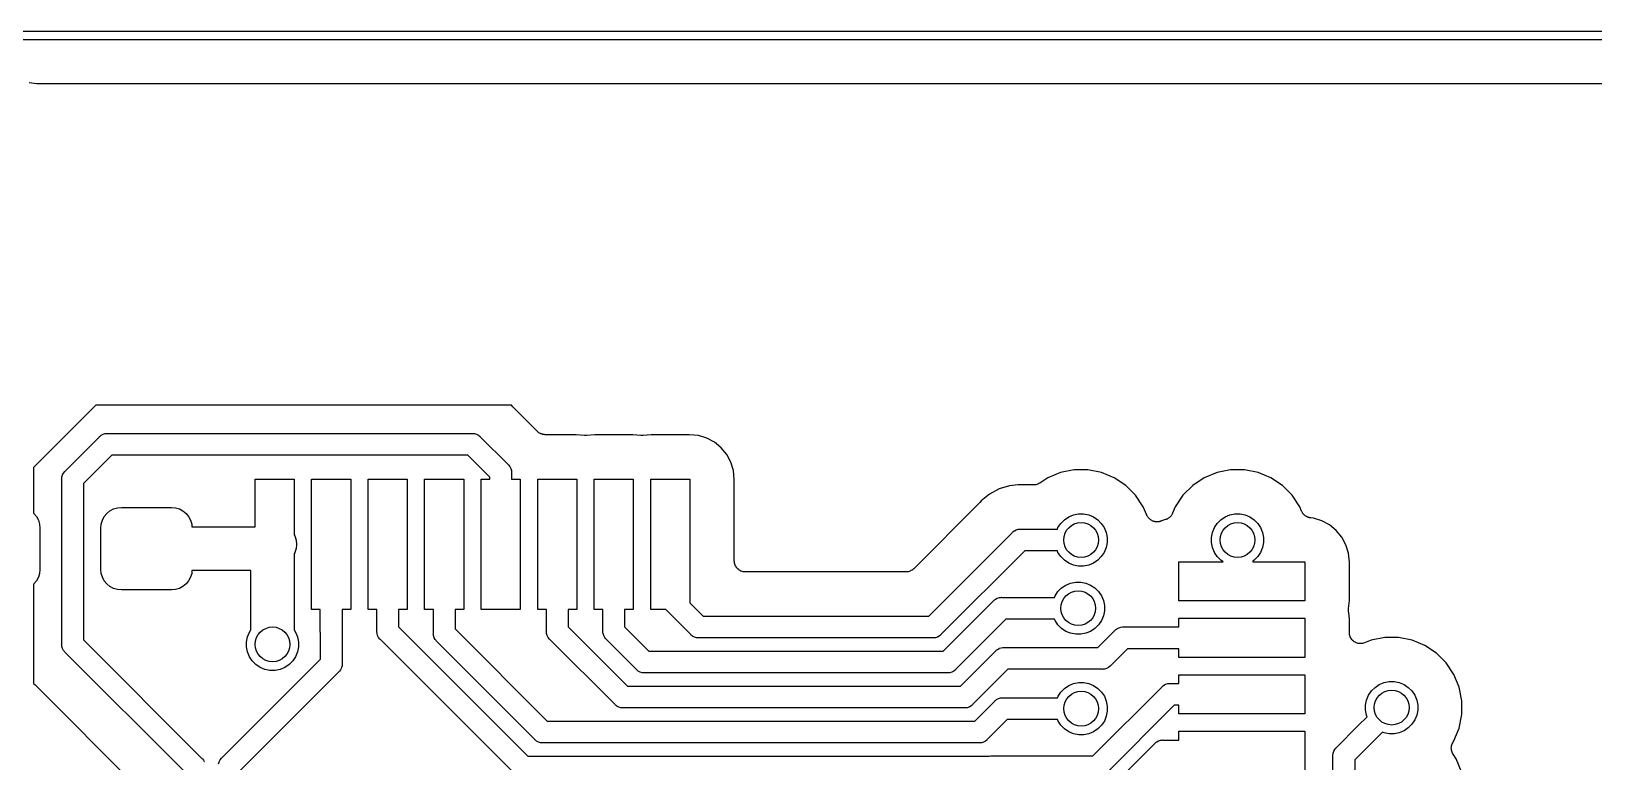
# Model space of a CAD drawing. Extents: x 3.61 to 7.55, y -5.8 to -3.38.
# Drawn here: x 4.312 to 5.02, y -3.711 to -3.38 of the extents above; entities that cross this region are included whole.
import ezdxf

# ---------------------------------------------------------------- set-up
doc = ezdxf.new("R2010")
doc.units = 0
doc.header["$MEASUREMENT"] = 0
doc.layers.add('BLACK', color=7, linetype='CONTINUOUS')

msp = doc.modelspace()

# ---------------------------------------------------------------- linework, layer by layer
at = {"layer": 'BLACK', "linetype": 'CONTINUOUS'}
for p, q in [((3.60836, -3.37992), (7.54518, -3.37992)), ((7.54331, -3.38386), (3.61024, -3.38386)), ((4.31102, -3.40319), (4.3146, -3.40354)), ((4.3146, -3.40354), (5.96421, -3.40354)), ((4.34119, -3.54921), (4.31299, -3.57741)), ((4.52951, -3.54921), (4.34119, -3.54921)), ((4.52952, -3.54922), (4.52951, -3.54921)), ((4.53014, -3.54998), (4.52952, -3.54922)), ((4.53029, -3.55013), (4.53014, -3.54998)), ((4.53042, -3.5503), (4.53029, -3.55013)), ((4.53047, -3.55035), (4.53042, -3.5503)), ((4.54119, -3.56106), (4.53047, -3.55035)), ((4.3274, -3.57903), (4.34281, -3.56362)), ((4.34281, -3.56362), (4.34296, -3.56343)), ((4.34296, -3.56343), (4.34315, -3.56328)), ((4.34315, -3.56328), (4.34371, -3.56282)), ((4.34315, -3.56328), (4.34315, -3.56328)), ((4.34371, -3.56282), (4.34456, -3.56236)), ((4.34371, -3.56282), (4.34371, -3.56282)), ((4.34371, -3.56282), (4.34371, -3.56282)), ((4.34456, -3.56236), (4.34549, -3.56208)), ((4.34549, -3.56208), (4.34622, -3.56201)), ((4.34622, -3.56201), (4.34646, -3.56198)), ((4.34622, -3.56201), (4.34622, -3.56201)), ((4.34646, -3.56198), (4.3467, -3.56201)), ((4.3467, -3.56201), (4.51157, -3.56201)), ((4.51157, -3.56201), (4.51181, -3.56198)), ((4.51181, -3.56198), (4.51205, -3.56201)), ((4.51205, -3.56201), (4.51205, -3.56201)), ((4.51205, -3.56201), (4.51278, -3.56208)), ((4.51278, -3.56208), (4.5137, -3.56236)), ((4.5137, -3.56236), (4.51456, -3.56282)), ((4.51456, -3.56282), (4.51531, -3.56343)), ((4.51531, -3.56343), (4.51546, -3.56362)), ((4.51546, -3.56362), (4.52792, -3.57607)), ((4.54135, -3.5612), (4.54119, -3.56106)), ((4.5415, -3.56135), (4.54135, -3.5612)), ((4.54155, -3.56139), (4.5415, -3.56135)), ((4.54159, -3.56142), (4.54155, -3.56139)), ((4.54177, -3.56154), (4.54159, -3.56142)), ((4.54193, -3.56168), (4.54177, -3.56154)), ((4.54217, -3.56181), (4.54193, -3.56168)), ((4.5424, -3.56196), (4.54217, -3.56181)), ((4.5426, -3.56205), (4.5424, -3.56196)), ((4.54279, -3.56215), (4.5426, -3.56205)), ((4.54305, -3.56223), (4.54279, -3.56215)), ((4.5433, -3.56234), (4.54305, -3.56223)), ((4.54351, -3.56238), (4.5433, -3.56234)), ((4.54372, -3.56245), (4.54351, -3.56238)), ((4.54399, -3.56248), (4.54372, -3.56245)), ((4.54426, -3.56253), (4.54399, -3.56248)), ((4.54447, -3.56253), (4.54426, -3.56253)), ((4.54469, -3.56256), (4.54447, -3.56253)), ((4.54476, -3.56256), (4.54469, -3.56256)), ((4.55881, -3.56256), (4.54476, -3.56256)), ((4.5625, -3.56292), (4.55881, -3.56256)), ((4.56296, -3.56292), (4.5625, -3.56292)), ((4.56341, -3.56293), (4.56296, -3.56292)), ((4.56348, -3.56292), (4.56341, -3.56293)), ((4.56717, -3.56256), (4.56348, -3.56292)), ((4.56348, -3.56292), (4.56348, -3.56292)), ((4.56348, -3.56292), (4.56348, -3.56292)), ((4.56348, -3.56292), (4.56348, -3.56292)), ((4.5844, -3.56256), (4.56717, -3.56256)), ((4.58809, -3.56292), (4.5844, -3.56256)), ((4.58855, -3.56292), (4.58809, -3.56292)), ((4.589, -3.56293), (4.58855, -3.56292)), ((4.58907, -3.56292), (4.589, -3.56293)), ((4.59277, -3.56256), (4.58907, -3.56292)), ((4.58907, -3.56292), (4.58907, -3.56292)), ((4.58907, -3.56292), (4.58907, -3.56292)), ((4.58907, -3.56292), (4.58907, -3.56292)), ((4.60999, -3.56256), (4.59277, -3.56256)), ((4.61416, -3.56297), (4.60999, -3.56256)), ((4.61793, -3.56411), (4.61416, -3.56297)), ((4.6214, -3.56597), (4.61793, -3.56411)), ((4.62445, -3.56847), (4.6214, -3.56597)), ((4.3485, -3.57185), (4.33563, -3.58472)), ((4.50977, -3.57185), (4.3485, -3.57185)), ((4.51969, -3.58176), (4.50977, -3.57185)), ((4.62695, -3.57151), (4.62445, -3.56847)), ((4.6288, -3.57499), (4.62695, -3.57151)), ((4.31299, -3.57741), (4.31299, -3.59804)), ((4.32614, -3.58078), (4.3266, -3.57993)), ((4.3266, -3.57993), (4.32721, -3.57918)), ((4.32721, -3.57918), (4.3274, -3.57903)), ((4.52792, -3.57607), (4.5281, -3.57623)), ((4.5281, -3.57623), (4.52826, -3.57642)), ((4.52826, -3.57642), (4.52826, -3.57642)), ((4.52826, -3.57642), (4.52863, -3.57687)), ((4.52863, -3.57687), (4.52872, -3.57698)), ((4.52872, -3.57698), (4.52917, -3.57783)), ((4.52917, -3.57783), (4.52946, -3.57876)), ((4.52946, -3.57876), (4.52953, -3.57948)), ((4.52953, -3.57948), (4.52953, -3.57948)), ((4.52953, -3.57948), (4.52955, -3.57972)), ((4.52955, -3.57972), (4.52953, -3.57997)), ((4.52953, -3.57997), (4.52953, -3.58268)), ((4.62995, -3.57876), (4.6288, -3.57499)), ((4.63036, -3.58292), (4.62995, -3.57876)), ((4.77812, -3.57965), (4.77233, -3.58205)), ((4.78427, -3.57843), (4.77812, -3.57965)), ((4.79053, -3.57843), (4.78427, -3.57843)), ((4.79668, -3.57965), (4.79053, -3.57843)), ((4.80247, -3.58205), (4.79668, -3.57965)), ((4.84899, -3.57965), (4.8432, -3.58205)), ((4.85513, -3.57843), (4.84899, -3.57965)), ((4.8614, -3.57843), (4.85513, -3.57843)), ((4.86755, -3.57965), (4.8614, -3.57843)), ((4.87334, -3.58205), (4.86755, -3.57965)), ((4.32576, -3.58268), (4.32579, -3.58244)), ((4.32579, -3.58292), (4.32576, -3.58268)), ((4.32579, -3.58244), (4.32586, -3.58171)), ((4.32579, -3.58244), (4.32579, -3.58244)), ((4.32579, -3.65724), (4.32579, -3.58292)), ((4.32586, -3.58171), (4.32614, -3.58078)), ((4.33563, -3.58472), (4.33563, -3.65544)), ((4.41339, -3.60433), (4.41339, -3.58268)), ((4.41339, -3.58268), (4.4311, -3.58268)), ((4.4311, -3.58268), (4.4311, -3.6079)), ((4.43898, -3.64173), (4.43898, -3.58268)), ((4.43898, -3.58268), (4.45669, -3.58268)), ((4.45669, -3.58268), (4.45669, -3.64173)), ((4.46457, -3.64173), (4.46457, -3.58268)), ((4.46457, -3.58268), (4.48228, -3.58268)), ((4.48228, -3.58268), (4.48228, -3.64173)), ((4.49016, -3.64173), (4.49016, -3.58268)), ((4.49016, -3.58268), (4.50787, -3.58268)), ((4.50787, -3.58268), (4.50787, -3.64173)), ((4.51575, -3.64173), (4.51575, -3.58268)), ((4.51575, -3.58268), (4.51969, -3.58268)), ((4.51969, -3.58268), (4.51969, -3.58176)), ((4.52953, -3.58268), (4.53346, -3.58268)), ((4.53346, -3.58268), (4.53346, -3.64173)), ((4.54134, -3.64173), (4.54134, -3.58268)), ((4.54134, -3.58268), (4.55906, -3.58268)), ((4.55906, -3.58268), (4.55906, -3.64173)), ((4.56693, -3.64173), (4.56693, -3.58268)), ((4.56693, -3.58268), (4.58465, -3.58268)), ((4.58465, -3.58268), (4.58465, -3.64173)), ((4.59252, -3.64173), (4.59252, -3.58268)), ((4.59252, -3.58268), (4.61024, -3.58268)), ((4.61024, -3.58268), (4.61024, -3.63871)), ((4.63036, -3.61969), (4.63036, -3.58292)), ((4.75026, -3.5871), (4.74593, -3.58941)), ((4.75496, -3.58568), (4.75026, -3.5871)), ((4.75886, -3.58529), (4.75496, -3.58568)), ((4.75984, -3.58519), (4.75886, -3.58529)), ((4.76082, -3.58529), (4.75984, -3.58519)), ((4.76103, -3.58529), (4.76082, -3.58529)), ((4.76124, -3.58531), (4.76103, -3.58529)), ((4.76131, -3.58531), (4.76124, -3.58531)), ((4.76592, -3.58531), (4.76131, -3.58531)), ((4.76638, -3.58527), (4.76592, -3.58531)), ((4.76684, -3.58523), (4.76638, -3.58527)), ((4.76687, -3.58522), (4.76684, -3.58523)), ((4.76689, -3.58522), (4.76687, -3.58522)), ((4.76733, -3.58509), (4.76689, -3.58522)), ((4.76778, -3.58496), (4.76733, -3.58509)), ((4.7678, -3.58495), (4.76778, -3.58496)), ((4.76783, -3.58494), (4.7678, -3.58495)), ((4.76823, -3.58472), (4.76783, -3.58494)), ((4.76864, -3.58451), (4.76823, -3.58472)), ((4.76869, -3.58448), (4.76864, -3.58451)), ((4.7687, -3.58447), (4.76869, -3.58448)), ((4.76869, -3.58448), (4.76869, -3.58448)), ((4.76869, -3.58448), (4.76869, -3.58448)), ((4.77233, -3.58205), (4.7687, -3.58447)), ((4.80768, -3.58553), (4.80247, -3.58205)), ((4.81211, -3.58996), (4.80768, -3.58553)), ((4.83799, -3.58553), (4.83356, -3.58996)), ((4.8432, -3.58205), (4.83799, -3.58553)), ((4.87855, -3.58553), (4.87334, -3.58205)), ((4.88298, -3.58996), (4.87855, -3.58553)), ((4.74118, -3.59365), (4.71161, -3.62322)), ((4.74131, -3.59349), (4.74118, -3.59365)), ((4.74147, -3.59334), (4.74131, -3.59349)), ((4.74151, -3.59329), (4.74147, -3.59334)), ((4.74214, -3.59253), (4.74151, -3.59329)), ((4.74593, -3.58941), (4.74214, -3.59253)), ((4.81559, -3.59517), (4.81211, -3.58996)), ((4.83356, -3.58996), (4.83008, -3.59517)), ((4.88646, -3.59517), (4.88298, -3.58996)), ((4.31299, -3.59804), (4.31321, -3.59821)), ((4.31321, -3.59821), (4.31437, -3.59963)), ((4.31437, -3.59963), (4.31523, -3.60124)), ((4.31523, -3.60124), (4.31577, -3.603)), ((4.34368, -3.603), (4.34422, -3.60124)), ((4.34422, -3.60124), (4.34508, -3.59963)), ((4.34508, -3.59963), (4.34624, -3.59821)), ((4.34624, -3.59821), (4.34766, -3.59705)), ((4.34766, -3.59705), (4.34928, -3.59618)), ((4.34928, -3.59618), (4.35103, -3.59565)), ((4.35103, -3.59565), (4.35285, -3.59547)), ((4.35285, -3.59547), (4.37549, -3.59547)), ((4.37549, -3.59547), (4.37732, -3.59565)), ((4.37732, -3.59565), (4.37907, -3.59618)), ((4.37907, -3.59618), (4.38069, -3.59705)), ((4.38069, -3.59705), (4.3821, -3.59821)), ((4.3821, -3.59821), (4.38327, -3.59963)), ((4.38327, -3.59963), (4.38413, -3.60124)), ((4.38413, -3.60124), (4.38466, -3.603)), ((4.77823, -3.60271), (4.77987, -3.60106)), ((4.77987, -3.60106), (4.78181, -3.59977)), ((4.78181, -3.59977), (4.78396, -3.59888)), ((4.78396, -3.59888), (4.78624, -3.59843)), ((4.78624, -3.59843), (4.78856, -3.59843)), ((4.78856, -3.59843), (4.79085, -3.59888)), ((4.79085, -3.59888), (4.793, -3.59977)), ((4.793, -3.59977), (4.79493, -3.60106)), ((4.79493, -3.60106), (4.79658, -3.60271)), ((4.81716, -3.59895), (4.81559, -3.59517)), ((4.81726, -3.59915), (4.81716, -3.59895)), ((4.81735, -3.59936), (4.81726, -3.59915)), ((4.81749, -3.59958), (4.81735, -3.59936)), ((4.81762, -3.59981), (4.81749, -3.59958)), ((4.81776, -3.59998), (4.81762, -3.59981)), ((4.81789, -3.60017), (4.81776, -3.59998)), ((4.81807, -3.60036), (4.81789, -3.60017)), ((4.81823, -3.60056), (4.81807, -3.60036)), ((4.81841, -3.60071), (4.81823, -3.60056)), ((4.81857, -3.60087), (4.81841, -3.60071)), ((4.81879, -3.60102), (4.81857, -3.60087)), ((4.81899, -3.60118), (4.81879, -3.60102)), ((4.81919, -3.60129), (4.81899, -3.60118)), ((4.81938, -3.60142), (4.81919, -3.60129)), ((4.81962, -3.60152), (4.81938, -3.60142)), ((4.82568, -3.601), (4.8239, -3.60154)), ((4.82588, -3.60092), (4.82568, -3.601)), ((4.8261, -3.60086), (4.82588, -3.60092)), ((4.82633, -3.60073), (4.8261, -3.60086)), ((4.82658, -3.60063), (4.82633, -3.60073)), ((4.82677, -3.60051), (4.82658, -3.60063)), ((4.82696, -3.60041), (4.82677, -3.60051)), ((4.82717, -3.60024), (4.82696, -3.60041)), ((4.8274, -3.60009), (4.82717, -3.60024)), ((4.82755, -3.59993), (4.8274, -3.60009)), ((4.82772, -3.5998), (4.82755, -3.59993)), ((4.8279, -3.59959), (4.82772, -3.5998)), ((4.82809, -3.5994), (4.8279, -3.59959)), ((4.82821, -3.59922), (4.82809, -3.5994)), ((4.82835, -3.59905), (4.82821, -3.59922)), ((4.82848, -3.59881), (4.82835, -3.59905)), ((4.82863, -3.59859), (4.82848, -3.59881)), ((4.82872, -3.59839), (4.82863, -3.59859)), ((4.82882, -3.5982), (4.82872, -3.59839)), ((4.82885, -3.59813), (4.82882, -3.5982)), ((4.83008, -3.59517), (4.82885, -3.59813)), ((4.84909, -3.60271), (4.85074, -3.60106)), ((4.85074, -3.60106), (4.85267, -3.59977)), ((4.85267, -3.59977), (4.85482, -3.59888)), ((4.85482, -3.59888), (4.8571, -3.59843)), ((4.8571, -3.59843), (4.85943, -3.59843)), ((4.85943, -3.59843), (4.86171, -3.59888)), ((4.86171, -3.59888), (4.86386, -3.59977)), ((4.86386, -3.59977), (4.8658, -3.60106)), ((4.8658, -3.60106), (4.86744, -3.60271)), ((4.88729, -3.59718), (4.88646, -3.59517)), ((4.8874, -3.59738), (4.88729, -3.59718)), ((4.88748, -3.59758), (4.8874, -3.59738)), ((4.88763, -3.5978), (4.88748, -3.59758)), ((4.88775, -3.59804), (4.88763, -3.5978)), ((4.88789, -3.59821), (4.88775, -3.59804)), ((4.88801, -3.5984), (4.88789, -3.59821)), ((4.8882, -3.59859), (4.88801, -3.5984)), ((4.88837, -3.5988), (4.8882, -3.59859)), ((4.88854, -3.59894), (4.88837, -3.5988)), ((4.8887, -3.59909), (4.88854, -3.59894)), ((4.88892, -3.59925), (4.8887, -3.59909)), ((4.88912, -3.59942), (4.88892, -3.59925)), ((4.88932, -3.59952), (4.88912, -3.59942)), ((4.8895, -3.59965), (4.88932, -3.59952)), ((4.88975, -3.59975), (4.8895, -3.59965)), ((4.88998, -3.59988), (4.88975, -3.59975)), ((4.89019, -3.59994), (4.88998, -3.59988)), ((4.8904, -3.60003), (4.89019, -3.59994)), ((4.89066, -3.60009), (4.8904, -3.60003)), ((4.89091, -3.60017), (4.89066, -3.60009)), ((4.89113, -3.60019), (4.89091, -3.60017)), ((4.89135, -3.60023), (4.89113, -3.60019)), ((4.89142, -3.60024), (4.89135, -3.60023)), ((4.8927, -3.60037), (4.89142, -3.60024)), ((4.89647, -3.60151), (4.8927, -3.60037)), ((4.31577, -3.603), (4.31594, -3.60482)), ((4.31594, -3.60482), (4.31594, -3.62352)), ((4.3435, -3.60482), (4.34368, -3.603)), ((4.3435, -3.62352), (4.3435, -3.60482)), ((4.38466, -3.603), (4.38479, -3.60433)), ((4.38479, -3.60433), (4.41339, -3.60433)), ((4.4311, -3.6079), (4.43138, -3.60842)), ((4.43138, -3.60842), (4.43194, -3.61028)), ((4.71843, -3.64469), (4.75619, -3.60693)), ((4.75619, -3.60693), (4.75635, -3.60674)), ((4.75635, -3.60674), (4.75653, -3.60659)), ((4.75653, -3.60659), (4.7571, -3.60612)), ((4.75653, -3.60659), (4.75653, -3.60659)), ((4.7571, -3.60612), (4.75729, -3.60602)), ((4.75729, -3.60602), (4.75795, -3.60567)), ((4.75795, -3.60567), (4.75888, -3.60539)), ((4.75888, -3.60539), (4.7596, -3.60531)), ((4.7596, -3.60531), (4.75984, -3.60529)), ((4.7596, -3.60531), (4.7596, -3.60531)), ((4.75984, -3.60529), (4.76008, -3.60531)), ((4.76008, -3.60531), (4.77666, -3.60531)), ((4.77666, -3.60531), (4.77693, -3.60464)), ((4.77693, -3.60464), (4.77823, -3.60271)), ((4.79658, -3.60271), (4.79787, -3.60464)), ((4.79787, -3.60464), (4.79876, -3.60679)), ((4.79876, -3.60679), (4.79921, -3.60907)), ((4.81985, -3.60164), (4.81962, -3.60152)), ((4.82007, -3.60171), (4.81985, -3.60164)), ((4.82027, -3.6018), (4.82007, -3.60171)), ((4.82053, -3.60186), (4.82027, -3.6018)), ((4.82078, -3.60193), (4.82053, -3.60186)), ((4.82101, -3.60196), (4.82078, -3.60193)), ((4.82123, -3.602), (4.82101, -3.60196)), ((4.82149, -3.60201), (4.82123, -3.602)), ((4.82175, -3.60203), (4.82149, -3.60201)), ((4.82198, -3.60201), (4.82175, -3.60203)), ((4.82221, -3.60201), (4.82198, -3.60201)), ((4.82246, -3.60197), (4.82221, -3.60201)), ((4.82272, -3.60194), (4.82246, -3.60197)), ((4.82294, -3.60188), (4.82272, -3.60194)), ((4.82316, -3.60184), (4.82294, -3.60188)), ((4.82341, -3.60174), (4.82316, -3.60184)), ((4.82366, -3.60166), (4.82341, -3.60174)), ((4.82386, -3.60156), (4.82366, -3.60166)), ((4.8239, -3.60154), (4.82386, -3.60156)), ((4.84646, -3.60907), (4.84691, -3.60679)), ((4.84691, -3.60679), (4.8478, -3.60464)), ((4.8478, -3.60464), (4.84909, -3.60271)), ((4.86744, -3.60271), (4.86873, -3.60464)), ((4.86873, -3.60464), (4.86962, -3.60679)), ((4.86962, -3.60679), (4.87008, -3.60907)), ((4.89994, -3.60337), (4.89647, -3.60151)), ((4.90299, -3.60587), (4.89994, -3.60337)), ((4.90549, -3.60891), (4.90299, -3.60587)), ((4.43194, -3.61413), (4.43142, -3.61586)), ((4.43194, -3.61028), (4.43213, -3.6122)), ((4.43213, -3.6122), (4.43194, -3.61413)), ((4.76188, -3.61516), (4.72412, -3.65292)), ((4.77666, -3.61516), (4.76188, -3.61516)), ((4.77693, -3.61583), (4.77666, -3.61516)), ((4.79876, -3.61368), (4.79787, -3.61583)), ((4.79921, -3.6114), (4.79876, -3.61368)), ((4.79921, -3.60907), (4.79921, -3.6114)), ((4.84646, -3.6114), (4.84646, -3.60907)), ((4.84691, -3.61368), (4.84646, -3.6114)), ((4.8478, -3.61583), (4.84691, -3.61368)), ((4.86962, -3.61368), (4.86873, -3.61583)), ((4.87008, -3.6114), (4.86962, -3.61368)), ((4.87008, -3.60907), (4.87008, -3.6114)), ((4.90735, -3.61239), (4.90549, -3.60891)), ((4.90849, -3.61616), (4.90735, -3.61239)), ((4.43138, -3.61599), (4.4311, -3.61651)), ((4.4311, -3.61651), (4.4311, -3.65095)), ((4.43142, -3.61586), (4.43138, -3.61599)), ((4.6304, -3.62015), (4.63036, -3.61969)), ((4.63045, -3.62062), (4.6304, -3.62015)), ((4.63045, -3.62064), (4.63045, -3.62062)), ((4.63045, -3.62066), (4.63045, -3.62064)), ((4.63059, -3.6211), (4.63045, -3.62066)), ((4.63072, -3.62156), (4.63059, -3.6211)), ((4.63073, -3.62157), (4.63072, -3.62156)), ((4.63073, -3.62159), (4.63073, -3.62157)), ((4.63096, -3.62201), (4.63073, -3.62159)), ((4.63117, -3.62242), (4.63096, -3.62201)), ((4.63118, -3.62244), (4.63117, -3.62242)), ((4.63119, -3.62245), (4.63118, -3.62244)), ((4.63149, -3.62282), (4.63119, -3.62245)), ((4.77823, -3.61777), (4.77693, -3.61583)), ((4.77987, -3.61941), (4.77823, -3.61777)), ((4.78181, -3.6207), (4.77987, -3.61941)), ((4.78396, -3.62159), (4.78181, -3.6207)), ((4.78624, -3.62205), (4.78396, -3.62159)), ((4.78856, -3.62205), (4.78624, -3.62205)), ((4.79085, -3.62159), (4.78856, -3.62205)), ((4.793, -3.6207), (4.79085, -3.62159)), ((4.79493, -3.61941), (4.793, -3.6207)), ((4.79658, -3.61777), (4.79493, -3.61941)), ((4.79787, -3.61583), (4.79658, -3.61777)), ((4.83169, -3.6378), (4.83169, -3.62008)), ((4.83169, -3.62008), (4.85174, -3.62008)), ((4.84909, -3.61777), (4.8478, -3.61583)), ((4.85074, -3.61941), (4.84909, -3.61777)), ((4.85174, -3.62008), (4.85074, -3.61941)), ((4.8658, -3.61941), (4.86516, -3.61984)), ((4.86516, -3.61984), (4.86516, -3.62008)), ((4.86516, -3.62008), (4.88878, -3.62008)), ((4.86744, -3.61777), (4.8658, -3.61941)), ((4.86873, -3.61583), (4.86744, -3.61777)), ((4.88878, -3.62008), (4.88878, -3.6378)), ((4.9089, -3.62032), (4.90849, -3.61616)), ((4.9089, -3.63755), (4.9089, -3.62032)), ((4.31437, -3.62872), (4.31321, -3.63014)), ((4.31523, -3.6271), (4.31437, -3.62872)), ((4.31577, -3.62535), (4.31523, -3.6271)), ((4.31594, -3.62352), (4.31577, -3.62535)), ((4.34368, -3.62535), (4.3435, -3.62352)), ((4.34422, -3.6271), (4.34368, -3.62535)), ((4.34508, -3.62872), (4.34422, -3.6271)), ((4.34624, -3.63014), (4.34508, -3.62872)), ((4.38327, -3.62872), (4.3821, -3.63014)), ((4.38413, -3.6271), (4.38327, -3.62872)), ((4.38466, -3.62535), (4.38413, -3.6271)), ((4.38479, -3.62402), (4.38466, -3.62535)), ((4.41142, -3.62402), (4.38479, -3.62402)), ((4.41142, -3.64029), (4.41142, -3.62402)), ((4.63178, -3.62318), (4.63149, -3.62282)), ((4.6318, -3.62319), (4.63178, -3.62318)), ((4.63181, -3.62321), (4.6318, -3.62319)), ((4.63217, -3.62351), (4.63181, -3.62321)), ((4.63253, -3.62381), (4.63217, -3.62351)), ((4.63255, -3.62382), (4.63253, -3.62381)), ((4.63256, -3.62383), (4.63255, -3.62382)), ((4.63298, -3.62405), (4.63256, -3.62383)), ((4.63339, -3.62428), (4.63298, -3.62405)), ((4.6334, -3.62429), (4.63339, -3.62428)), ((4.63342, -3.62429), (4.6334, -3.62429)), ((4.63387, -3.62443), (4.63342, -3.62429)), ((4.63432, -3.62458), (4.63387, -3.62443)), ((4.63434, -3.62458), (4.63432, -3.62458)), ((4.63435, -3.62458), (4.63434, -3.62458)), ((4.63482, -3.62463), (4.63435, -3.62458)), ((4.63529, -3.62468), (4.63482, -3.62463)), ((4.63532, -3.62468), (4.63529, -3.62468)), ((4.63536, -3.62469), (4.63532, -3.62468)), ((4.63532, -3.62468), (4.63532, -3.62468)), ((4.63532, -3.62468), (4.63532, -3.62468)), ((4.70808, -3.62469), (4.63536, -3.62469)), ((4.70854, -3.62464), (4.70808, -3.62469)), ((4.709, -3.6246), (4.70854, -3.62464)), ((4.70902, -3.62459), (4.709, -3.6246)), ((4.70905, -3.62459), (4.70902, -3.62459)), ((4.70949, -3.62446), (4.70905, -3.62459)), ((4.70994, -3.62433), (4.70949, -3.62446)), ((4.70996, -3.62432), (4.70994, -3.62433)), ((4.70998, -3.62431), (4.70996, -3.62432)), ((4.71039, -3.62409), (4.70998, -3.62431)), ((4.7108, -3.62388), (4.71039, -3.62409)), ((4.71082, -3.62386), (4.7108, -3.62388)), ((4.71085, -3.62385), (4.71082, -3.62386)), ((4.7112, -3.62356), (4.71085, -3.62385)), ((4.71156, -3.62327), (4.7112, -3.62356)), ((4.7116, -3.62323), (4.71156, -3.62327)), ((4.71161, -3.62322), (4.7116, -3.62323)), ((4.7116, -3.62323), (4.7116, -3.62323)), ((4.7116, -3.62323), (4.7116, -3.62323)), ((4.78054, -3.63066), (4.78269, -3.62976)), ((4.78269, -3.62976), (4.78498, -3.62931)), ((4.78498, -3.62931), (4.7873, -3.62931)), ((4.7873, -3.62931), (4.78958, -3.62976)), ((4.78958, -3.62976), (4.79173, -3.63066)), ((4.31321, -3.63014), (4.31299, -3.63031)), ((4.31299, -3.63031), (4.31299, -3.67518)), ((4.34766, -3.6313), (4.34624, -3.63014)), ((4.34928, -3.63216), (4.34766, -3.6313)), ((4.35103, -3.63269), (4.34928, -3.63216)), ((4.35285, -3.63287), (4.35103, -3.63269)), ((4.37549, -3.63287), (4.35285, -3.63287)), ((4.37732, -3.63269), (4.37549, -3.63287)), ((4.37907, -3.63216), (4.37732, -3.63269)), ((4.38069, -3.6313), (4.37907, -3.63216)), ((4.3821, -3.63014), (4.38069, -3.6313)), ((4.74861, -3.63701), (4.74947, -3.63655)), ((4.74947, -3.63655), (4.7504, -3.63627)), ((4.7504, -3.63627), (4.75112, -3.6362)), ((4.75112, -3.6362), (4.75136, -3.63618)), ((4.75112, -3.6362), (4.75112, -3.6362)), ((4.75136, -3.63618), (4.7516, -3.6362)), ((4.7516, -3.6362), (4.77539, -3.6362)), ((4.77539, -3.6362), (4.77567, -3.63553)), ((4.77567, -3.63553), (4.77696, -3.63359)), ((4.77696, -3.63359), (4.77861, -3.63195)), ((4.77861, -3.63195), (4.78054, -3.63066)), ((4.79173, -3.63066), (4.79367, -3.63195)), ((4.79367, -3.63195), (4.79531, -3.63359)), ((4.79531, -3.63359), (4.79661, -3.63553)), ((4.79661, -3.63553), (4.7975, -3.63768)), ((4.41142, -3.65095), (4.41142, -3.64029)), ((4.41142, -3.64029), (4.41142, -3.64029)), ((4.44291, -3.64173), (4.43898, -3.64173)), ((4.44291, -3.65133), (4.44291, -3.64173)), ((4.45669, -3.64173), (4.45276, -3.64173)), ((4.45276, -3.64173), (4.45276, -3.65063)), ((4.4685, -3.64173), (4.46457, -3.64173)), ((4.4685, -3.65133), (4.4685, -3.64173)), ((4.48228, -3.64173), (4.47835, -3.64173)), ((4.47835, -3.64173), (4.47835, -3.64954)), ((4.49409, -3.64173), (4.49016, -3.64173)), ((4.49409, -3.65232), (4.49409, -3.64173)), ((4.50787, -3.64173), (4.50394, -3.64173)), ((4.50394, -3.64173), (4.50394, -3.65052)), ((4.53346, -3.64173), (4.51575, -3.64173)), ((4.54528, -3.64173), (4.54134, -3.64173)), ((4.54528, -3.65133), (4.54528, -3.64173)), ((4.55906, -3.64173), (4.55512, -3.64173)), ((4.55512, -3.64173), (4.55512, -3.64954)), ((4.57087, -3.64173), (4.56693, -3.64173)), ((4.57087, -3.65133), (4.57087, -3.64173)), ((4.58465, -3.64173), (4.58071, -3.64173)), ((4.58071, -3.64173), (4.58071, -3.64954)), ((4.59934, -3.64173), (4.59252, -3.64173)), ((4.61052, -3.65292), (4.59934, -3.64173)), ((4.61024, -3.63871), (4.61621, -3.64469)), ((4.725, -3.66053), (4.74771, -3.63781)), ((4.74771, -3.63781), (4.74787, -3.63763)), ((4.74787, -3.63763), (4.74822, -3.63734)), ((4.74822, -3.63734), (4.74861, -3.63701)), ((4.7975, -3.63768), (4.79795, -3.63996)), ((4.79795, -3.64229), (4.7975, -3.64457)), ((4.79795, -3.63996), (4.79795, -3.64229)), ((4.88878, -3.6378), (4.83169, -3.6378)), ((4.90853, -3.64215), (4.90854, -3.6417)), ((4.90854, -3.64222), (4.90853, -3.64215)), ((4.90854, -3.64124), (4.9089, -3.63755)), ((4.90854, -3.6417), (4.90854, -3.64124)), ((4.9089, -3.64591), (4.90854, -3.64222)), ((4.90854, -3.64222), (4.90854, -3.64222)), ((4.90854, -3.64222), (4.90854, -3.64222)), ((4.90854, -3.64222), (4.90854, -3.64222)), ((4.41079, -3.65189), (4.41142, -3.65095)), ((4.4311, -3.65095), (4.43173, -3.65189)), ((4.45276, -3.65063), (4.45278, -3.6507)), ((4.45278, -3.6507), (4.45285, -3.65143)), ((4.47835, -3.64954), (4.53687, -3.70806)), ((4.50394, -3.65052), (4.54563, -3.69221)), ((4.55512, -3.64954), (4.58195, -3.67637)), ((4.58071, -3.64954), (4.5917, -3.66053)), ((4.61621, -3.64469), (4.71843, -3.64469)), ((4.7534, -3.64604), (4.73069, -3.66876)), ((4.77539, -3.64604), (4.7534, -3.64604)), ((4.77567, -3.64672), (4.77539, -3.64604)), ((4.77696, -3.64865), (4.77567, -3.64672)), ((4.77861, -3.6503), (4.77696, -3.64865)), ((4.78054, -3.65159), (4.77861, -3.6503)), ((4.79367, -3.6503), (4.79173, -3.65159)), ((4.79531, -3.64865), (4.79367, -3.6503)), ((4.79661, -3.64672), (4.79531, -3.64865)), ((4.7975, -3.64457), (4.79661, -3.64672)), ((4.80273, -3.65122), (4.80288, -3.65103)), ((4.80288, -3.65103), (4.80313, -3.65082)), ((4.80313, -3.65082), (4.80363, -3.65042)), ((4.80363, -3.65042), (4.80448, -3.64996)), ((4.80448, -3.64996), (4.80457, -3.64993)), ((4.80457, -3.64993), (4.80541, -3.64968)), ((4.80541, -3.64968), (4.80614, -3.64961)), ((4.80614, -3.64961), (4.80638, -3.64958)), ((4.80614, -3.64961), (4.80614, -3.64961)), ((4.80638, -3.64958), (4.80662, -3.64961)), ((4.80662, -3.64961), (4.83169, -3.64961)), ((4.83169, -3.64961), (4.83169, -3.64567)), ((4.83169, -3.64567), (4.88878, -3.64567)), ((4.88878, -3.64567), (4.88878, -3.66339)), ((4.9089, -3.65214), (4.9089, -3.64591)), ((4.32576, -3.65748), (4.32579, -3.65724)), ((4.32579, -3.65772), (4.32576, -3.65748)), ((4.32582, -3.6581), (4.32579, -3.65772)), ((4.32586, -3.65845), (4.32582, -3.6581)), ((4.33563, -3.65544), (4.38914, -3.70895)), ((4.40945, -3.65632), (4.4099, -3.65404)), ((4.40945, -3.65864), (4.40945, -3.65632)), ((4.4099, -3.65404), (4.41079, -3.65189)), ((4.43173, -3.65189), (4.43262, -3.65404)), ((4.43262, -3.65404), (4.43307, -3.65632)), ((4.43307, -3.65632), (4.43307, -3.65864)), ((4.44289, -3.65157), (4.44291, -3.65133)), ((4.44291, -3.65182), (4.44289, -3.65157)), ((4.44295, -3.65221), (4.44291, -3.65182)), ((4.44291, -3.65182), (4.44291, -3.65182)), ((4.44298, -3.65254), (4.44295, -3.65221)), ((4.44301, -3.65262), (4.44298, -3.65254)), ((4.44301, -3.66421), (4.44301, -3.65262)), ((4.45285, -3.65143), (4.45285, -3.65143)), ((4.45285, -3.65143), (4.45287, -3.65167)), ((4.45287, -3.65167), (4.45285, -3.65191)), ((4.45285, -3.65191), (4.45285, -3.666)), ((4.46848, -3.65157), (4.4685, -3.65133)), ((4.4685, -3.65182), (4.46848, -3.65157)), ((4.46858, -3.65254), (4.4685, -3.65182)), ((4.4685, -3.65182), (4.4685, -3.65182)), ((4.46886, -3.65347), (4.46858, -3.65254)), ((4.46931, -3.65432), (4.46886, -3.65347)), ((4.46993, -3.65507), (4.46931, -3.65432)), ((4.47012, -3.65523), (4.46993, -3.65507)), ((4.53118, -3.71629), (4.47012, -3.65523)), ((4.49407, -3.65256), (4.49409, -3.65232)), ((4.49409, -3.6528), (4.49407, -3.65256)), ((4.4941, -3.65283), (4.49409, -3.6528)), ((4.49417, -3.65352), (4.4941, -3.65283)), ((4.49445, -3.65445), (4.49417, -3.65352)), ((4.4949, -3.65531), (4.49445, -3.65445)), ((4.4953, -3.65579), (4.4949, -3.65531)), ((4.49552, -3.65606), (4.4953, -3.65579)), ((4.49571, -3.65621), (4.49552, -3.65606)), ((4.53994, -3.70044), (4.49571, -3.65621)), ((4.54525, -3.65157), (4.54528, -3.65133)), ((4.54528, -3.65182), (4.54525, -3.65157)), ((4.54535, -3.65254), (4.54528, -3.65182)), ((4.54528, -3.65182), (4.54528, -3.65182)), ((4.54563, -3.65347), (4.54535, -3.65254)), ((4.54609, -3.65432), (4.54563, -3.65347)), ((4.5467, -3.65507), (4.54609, -3.65432)), ((4.54689, -3.65523), (4.5467, -3.65507)), ((4.57626, -3.6846), (4.54689, -3.65523)), ((4.57084, -3.65157), (4.57087, -3.65133)), ((4.57087, -3.65182), (4.57084, -3.65157)), ((4.57091, -3.65221), (4.57087, -3.65182)), ((4.57087, -3.65182), (4.57087, -3.65182)), ((4.57094, -3.65254), (4.57091, -3.65221)), ((4.57122, -3.65347), (4.57094, -3.65254)), ((4.57168, -3.65432), (4.57122, -3.65347)), ((4.57211, -3.65485), (4.57168, -3.65432)), ((4.57229, -3.65507), (4.57211, -3.65485)), ((4.57248, -3.65523), (4.57229, -3.65507)), ((4.58601, -3.66876), (4.57248, -3.65523)), ((4.61068, -3.6531), (4.61052, -3.65292)), ((4.61086, -3.65326), (4.61068, -3.6531)), ((4.61124, -3.65356), (4.61086, -3.65326)), ((4.61086, -3.65326), (4.61086, -3.65326)), ((4.61143, -3.65372), (4.61124, -3.65356)), ((4.61228, -3.65417), (4.61143, -3.65372)), ((4.61321, -3.65446), (4.61228, -3.65417)), ((4.61393, -3.65453), (4.61321, -3.65446)), ((4.61417, -3.65455), (4.61393, -3.65453)), ((4.61393, -3.65453), (4.61393, -3.65453)), ((4.61441, -3.65453), (4.61417, -3.65455)), ((4.72023, -3.65453), (4.61441, -3.65453)), ((4.72047, -3.65455), (4.72023, -3.65453)), ((4.72071, -3.65453), (4.72047, -3.65455)), ((4.72144, -3.65446), (4.72071, -3.65453)), ((4.72071, -3.65453), (4.72071, -3.65453)), ((4.72236, -3.65417), (4.72144, -3.65446)), ((4.72322, -3.65372), (4.72236, -3.65417)), ((4.72397, -3.6531), (4.72322, -3.65372)), ((4.72412, -3.65292), (4.72397, -3.6531)), ((4.78269, -3.65248), (4.78054, -3.65159)), ((4.78498, -3.65293), (4.78269, -3.65248)), ((4.7873, -3.65293), (4.78498, -3.65293)), ((4.78958, -3.65248), (4.7873, -3.65293)), ((4.79173, -3.65159), (4.78958, -3.65248)), ((4.79501, -3.65893), (4.80273, -3.65122)), ((4.90895, -3.65261), (4.9089, -3.65214)), ((4.90899, -3.65308), (4.90895, -3.65261)), ((4.90899, -3.6531), (4.90899, -3.65308)), ((4.909, -3.65311), (4.90899, -3.6531)), ((4.90913, -3.65356), (4.909, -3.65311)), ((4.90927, -3.65402), (4.90913, -3.65356)), ((4.90927, -3.65403), (4.90927, -3.65402)), ((4.90928, -3.65404), (4.90927, -3.65403)), ((4.9095, -3.65447), (4.90928, -3.65404)), ((4.90972, -3.65488), (4.9095, -3.65447)), ((4.90973, -3.65489), (4.90972, -3.65488)), ((4.90974, -3.6549), (4.90973, -3.65489)), ((4.91004, -3.65528), (4.90974, -3.6549)), ((4.91033, -3.65564), (4.91004, -3.65528)), ((4.91034, -3.65565), (4.91033, -3.65564)), ((4.91035, -3.65566), (4.91034, -3.65565)), ((4.91072, -3.65596), (4.91035, -3.65566)), ((4.91108, -3.65627), (4.91072, -3.65596)), ((4.91109, -3.65627), (4.91108, -3.65627)), ((4.9111, -3.65628), (4.91109, -3.65627)), ((4.91152, -3.65651), (4.9111, -3.65628)), ((4.91194, -3.65674), (4.91152, -3.65651)), ((4.91195, -3.65674), (4.91194, -3.65674)), ((4.91196, -3.65675), (4.91195, -3.65674)), ((4.91242, -3.65689), (4.91196, -3.65675)), ((4.91287, -3.65703), (4.91242, -3.65689)), ((4.91288, -3.65703), (4.91287, -3.65703)), ((4.9129, -3.65703), (4.91288, -3.65703)), ((4.91337, -3.65708), (4.9129, -3.65703)), ((4.91384, -3.65714), (4.91337, -3.65708)), ((4.91385, -3.65714), (4.91384, -3.65714)), ((4.91387, -3.65714), (4.91385, -3.65714)), ((4.91434, -3.65709), (4.91387, -3.65714)), ((4.91481, -3.65705), (4.91434, -3.65709)), ((4.91482, -3.65705), (4.91481, -3.65705)), ((4.91484, -3.65705), (4.91482, -3.65705)), ((4.91529, -3.65692), (4.91484, -3.65705)), ((4.91575, -3.65678), (4.91529, -3.65692)), ((4.91577, -3.65677), (4.91575, -3.65678)), ((4.91581, -3.65676), (4.91577, -3.65677)), ((4.91577, -3.65677), (4.91577, -3.65677)), ((4.91577, -3.65677), (4.91577, -3.65677)), ((4.91878, -3.65553), (4.91581, -3.65676)), ((4.92492, -3.65431), (4.91878, -3.65553)), ((4.93119, -3.65431), (4.92492, -3.65431)), ((4.93733, -3.65553), (4.93119, -3.65431)), ((4.94312, -3.65793), (4.93733, -3.65553)), ((4.94833, -3.66141), (4.94312, -3.65793)), ((4.32614, -3.65937), (4.32586, -3.65845)), ((4.3266, -3.66023), (4.32614, -3.65937)), ((4.32702, -3.66074), (4.3266, -3.66023)), ((4.32721, -3.66098), (4.32702, -3.66074)), ((4.3274, -3.66113), (4.32721, -3.66098)), ((4.38091, -3.71464), (4.3274, -3.66113)), ((4.39836, -3.70885), (4.44301, -3.66421)), ((4.4099, -3.66093), (4.40945, -3.65864)), ((4.41079, -3.66308), (4.4099, -3.66093)), ((4.41209, -3.66501), (4.41079, -3.66308)), ((4.41373, -3.66665), (4.41209, -3.66501)), ((4.43043, -3.66501), (4.42879, -3.66665)), ((4.43173, -3.66308), (4.43043, -3.66501)), ((4.43262, -3.66093), (4.43173, -3.66308)), ((4.43307, -3.65864), (4.43262, -3.66093)), ((4.5917, -3.66053), (4.725, -3.66053)), ((4.73278, -3.67637), (4.7486, -3.66055)), ((4.7486, -3.66055), (4.74876, -3.66036)), ((4.74876, -3.66036), (4.74902, -3.66014)), ((4.74902, -3.66014), (4.7495, -3.65974)), ((4.7495, -3.65974), (4.75036, -3.65929)), ((4.75036, -3.65929), (4.7505, -3.65924)), ((4.7505, -3.65924), (4.75129, -3.659)), ((4.75129, -3.659), (4.75201, -3.65893)), ((4.75201, -3.65893), (4.75225, -3.65891)), ((4.75201, -3.65893), (4.75201, -3.65893)), ((4.75225, -3.65891), (4.75249, -3.65893)), ((4.75249, -3.65893), (4.79501, -3.65893)), ((4.80842, -3.65945), (4.8007, -3.66716)), ((4.83169, -3.65945), (4.80842, -3.65945)), ((4.83169, -3.66339), (4.83169, -3.65945)), ((4.88878, -3.66339), (4.83169, -3.66339)), ((4.95276, -3.66584), (4.94833, -3.66141)), ((4.45124, -3.66989), (4.40659, -3.71454)), ((4.41567, -3.66795), (4.41373, -3.66665)), ((4.41781, -3.66884), (4.41567, -3.66795)), ((4.4201, -3.66929), (4.41781, -3.66884)), ((4.42242, -3.66929), (4.4201, -3.66929)), ((4.42471, -3.66884), (4.42242, -3.66929)), ((4.42685, -3.66795), (4.42471, -3.66884)), ((4.42879, -3.66665), (4.42685, -3.66795)), ((4.45143, -3.66974), (4.45124, -3.66989)), ((4.45158, -3.66955), (4.45143, -3.66974)), ((4.45204, -3.66899), (4.45158, -3.66955)), ((4.4525, -3.66814), (4.45204, -3.66899)), ((4.45255, -3.66796), (4.4525, -3.66814)), ((4.45278, -3.66721), (4.45255, -3.66796)), ((4.45285, -3.66649), (4.45278, -3.66721)), ((4.45285, -3.666), (4.45287, -3.66624)), ((4.45287, -3.66624), (4.45285, -3.66649)), ((4.45285, -3.66649), (4.45285, -3.66649)), ((4.58617, -3.66895), (4.58601, -3.66876)), ((4.58635, -3.6691), (4.58617, -3.66895)), ((4.58671, -3.6694), (4.58635, -3.6691)), ((4.58635, -3.6691), (4.58635, -3.6691)), ((4.58691, -3.66956), (4.58671, -3.6694)), ((4.58777, -3.67002), (4.58691, -3.66956)), ((4.5887, -3.6703), (4.58777, -3.67002)), ((4.58942, -3.67037), (4.5887, -3.6703)), ((4.58966, -3.67039), (4.58942, -3.67037)), ((4.58942, -3.67037), (4.58942, -3.67037)), ((4.5899, -3.67037), (4.58966, -3.67039)), ((4.72679, -3.67037), (4.5899, -3.67037)), ((4.72703, -3.67039), (4.72679, -3.67037)), ((4.72728, -3.67037), (4.72703, -3.67039)), ((4.728, -3.6703), (4.72728, -3.67037)), ((4.72728, -3.67037), (4.72728, -3.67037)), ((4.72893, -3.67002), (4.728, -3.6703)), ((4.72978, -3.66956), (4.72893, -3.67002)), ((4.73053, -3.66895), (4.72978, -3.66956)), ((4.73069, -3.66876), (4.73053, -3.66895)), ((4.75429, -3.66878), (4.73846, -3.6846)), ((4.79681, -3.66878), (4.75429, -3.66878)), ((4.79705, -3.6688), (4.79681, -3.66878)), ((4.79729, -3.66878), (4.79705, -3.6688)), ((4.79801, -3.6687), (4.79729, -3.66878)), ((4.79729, -3.66878), (4.79729, -3.66878)), ((4.79894, -3.66842), (4.79801, -3.6687)), ((4.7998, -3.66797), (4.79894, -3.66842)), ((4.80055, -3.66735), (4.7998, -3.66797)), ((4.8007, -3.66716), (4.80055, -3.66735)), ((4.83169, -3.6752), (4.83169, -3.67126)), ((4.83169, -3.67126), (4.88878, -3.67126)), ((4.88878, -3.67126), (4.88878, -3.68898)), ((4.95625, -3.67105), (4.95276, -3.66584)), ((4.95864, -3.67684), (4.95625, -3.67105)), ((4.31299, -3.67518), (4.313, -3.67519)), ((4.313, -3.67519), (4.31376, -3.67581)), ((4.31376, -3.67581), (4.31382, -3.67586)), ((4.31382, -3.67586), (4.31396, -3.67601)), ((4.31396, -3.67601), (4.31413, -3.67614)), ((4.31413, -3.67614), (4.35944, -3.72146)), ((4.58195, -3.67637), (4.73278, -3.67637)), ((4.77702, -3.68099), (4.77831, -3.67906)), ((4.77831, -3.67906), (4.77995, -3.67741)), ((4.77995, -3.67741), (4.78189, -3.67612)), ((4.78189, -3.67612), (4.78404, -3.67523)), ((4.78404, -3.67523), (4.78632, -3.67478)), ((4.78632, -3.67478), (4.78865, -3.67478)), ((4.78865, -3.67478), (4.79093, -3.67523)), ((4.79093, -3.67523), (4.79308, -3.67612)), ((4.79279, -3.70796), (4.82394, -3.67681)), ((4.79308, -3.67612), (4.79501, -3.67741)), ((4.79501, -3.67741), (4.79666, -3.67906)), ((4.79666, -3.67906), (4.79795, -3.68099)), ((4.82394, -3.67681), (4.8241, -3.67662)), ((4.8241, -3.67662), (4.82429, -3.67647)), ((4.82429, -3.67647), (4.82475, -3.67609)), ((4.82429, -3.67647), (4.82429, -3.67647)), ((4.82475, -3.67609), (4.82485, -3.67601)), ((4.82485, -3.67601), (4.8257, -3.67555)), ((4.8257, -3.67555), (4.82663, -3.67527)), ((4.82663, -3.67527), (4.82735, -3.6752)), ((4.82735, -3.6752), (4.8276, -3.67517)), ((4.82735, -3.6752), (4.82735, -3.6752)), ((4.8276, -3.67517), (4.82784, -3.6752)), ((4.82784, -3.6752), (4.83169, -3.6752)), ((4.91759, -3.68052), (4.91888, -3.67859)), ((4.91888, -3.67859), (4.92053, -3.67694)), ((4.92053, -3.67694), (4.92246, -3.67565)), ((4.92246, -3.67565), (4.92461, -3.67476)), ((4.92461, -3.67476), (4.92689, -3.67431)), ((4.92689, -3.67431), (4.92922, -3.67431)), ((4.92922, -3.67431), (4.9315, -3.67476)), ((4.9315, -3.67476), (4.93365, -3.67565)), ((4.93365, -3.67565), (4.93558, -3.67694)), ((4.93558, -3.67694), (4.93723, -3.67859)), ((4.93723, -3.67859), (4.93852, -3.68052)), ((4.95987, -3.68298), (4.95864, -3.67684)), ((4.57642, -3.68479), (4.57626, -3.6846)), ((4.5766, -3.68494), (4.57642, -3.68479)), ((4.57661, -3.68494), (4.5766, -3.68494)), ((4.57699, -3.68526), (4.57661, -3.68494)), ((4.57717, -3.6854), (4.57699, -3.68526)), ((4.57802, -3.68586), (4.57717, -3.6854)), ((4.57895, -3.68614), (4.57802, -3.68586)), ((4.57967, -3.68621), (4.57895, -3.68614)), ((4.57991, -3.68624), (4.57967, -3.68621)), ((4.57967, -3.68621), (4.57967, -3.68621)), ((4.58016, -3.68621), (4.57991, -3.68624)), ((4.73457, -3.68621), (4.58016, -3.68621)), ((4.73481, -3.68624), (4.73457, -3.68621)), ((4.73505, -3.68621), (4.73481, -3.68624)), ((4.73506, -3.68621), (4.73505, -3.68621)), ((4.73578, -3.68614), (4.73506, -3.68621)), ((4.73671, -3.68586), (4.73578, -3.68614)), ((4.73756, -3.6854), (4.73671, -3.68586)), ((4.73831, -3.68479), (4.73756, -3.6854)), ((4.73846, -3.6846), (4.73831, -3.68479)), ((4.73934, -3.69221), (4.74827, -3.68328)), ((4.74827, -3.68328), (4.74843, -3.68309)), ((4.74843, -3.68309), (4.7487, -3.68287)), ((4.7487, -3.68287), (4.74918, -3.68248)), ((4.74918, -3.68248), (4.75003, -3.68202)), ((4.75003, -3.68202), (4.75009, -3.682)), ((4.75009, -3.682), (4.75096, -3.68174)), ((4.75096, -3.68174), (4.75168, -3.68167)), ((4.75168, -3.68167), (4.75192, -3.68164)), ((4.75168, -3.68167), (4.75168, -3.68167)), ((4.75192, -3.68164), (4.75217, -3.68167)), ((4.75217, -3.68167), (4.77674, -3.68167)), ((4.77674, -3.68167), (4.77702, -3.68099)), ((4.79795, -3.68099), (4.79884, -3.68314)), ((4.82963, -3.68504), (4.79848, -3.71619)), ((4.79884, -3.68314), (4.79929, -3.68542)), ((4.79929, -3.68542), (4.79929, -3.68775)), ((4.83169, -3.68504), (4.82963, -3.68504)), ((4.83169, -3.68898), (4.83169, -3.68504)), ((4.91624, -3.68495), (4.9167, -3.68267)), ((4.91624, -3.68728), (4.91624, -3.68495)), ((4.9167, -3.68267), (4.91759, -3.68052)), ((4.93852, -3.68052), (4.93941, -3.68267)), ((4.93941, -3.68267), (4.93987, -3.68495)), ((4.93987, -3.68495), (4.93987, -3.68728)), ((4.95987, -3.68925), (4.95987, -3.68298)), ((4.54563, -3.69221), (4.73934, -3.69221)), ((4.75396, -3.69151), (4.74503, -3.70044)), ((4.77674, -3.69151), (4.75396, -3.69151)), ((4.77702, -3.69218), (4.77674, -3.69151)), ((4.77831, -3.69412), (4.77702, -3.69218)), ((4.79795, -3.69218), (4.79666, -3.69412)), ((4.79884, -3.69003), (4.79795, -3.69218)), ((4.79929, -3.68775), (4.79884, -3.69003)), ((4.88878, -3.68898), (4.83169, -3.68898)), ((4.91294, -3.69428), (4.91698, -3.69024)), ((4.9167, -3.68956), (4.91624, -3.68728)), ((4.91698, -3.69024), (4.9167, -3.68956)), ((4.93852, -3.69171), (4.93723, -3.69365)), ((4.93941, -3.68956), (4.93852, -3.69171)), ((4.93987, -3.68728), (4.93941, -3.68956)), ((4.95864, -3.6954), (4.95987, -3.68925)), ((4.5401, -3.70063), (4.53994, -3.70044)), ((4.74503, -3.70044), (4.74487, -3.70063)), ((4.77995, -3.69576), (4.77831, -3.69412)), ((4.78189, -3.69705), (4.77995, -3.69576)), ((4.78404, -3.69794), (4.78189, -3.69705)), ((4.78632, -3.6984), (4.78404, -3.69794)), ((4.78865, -3.6984), (4.78632, -3.6984)), ((4.79093, -3.69794), (4.78865, -3.6984)), ((4.79308, -3.69705), (4.79093, -3.69794)), ((4.79501, -3.69576), (4.79308, -3.69705)), ((4.79666, -3.69412), (4.79501, -3.69576)), ((4.83169, -3.70079), (4.83169, -3.69685)), ((4.83169, -3.69685), (4.88878, -3.69685)), ((4.88878, -3.69685), (4.88878, -3.71457)), ((4.90309, -3.70412), (4.91294, -3.69428)), ((4.91294, -3.69428), (4.91294, -3.69428)), ((4.92394, -3.6972), (4.9199, -3.70124)), ((4.92461, -3.69747), (4.92394, -3.6972)), ((4.92689, -3.69793), (4.92461, -3.69747)), ((4.92922, -3.69793), (4.92689, -3.69793)), ((4.9315, -3.69747), (4.92922, -3.69793)), ((4.93365, -3.69658), (4.9315, -3.69747)), ((4.93558, -3.69529), (4.93365, -3.69658)), ((4.93723, -3.69365), (4.93558, -3.69529)), ((4.95625, -3.70119), (4.95864, -3.6954)), ((4.54028, -3.70079), (4.5401, -3.70063)), ((4.54071, -3.70114), (4.54028, -3.70079)), ((4.54028, -3.70079), (4.54028, -3.70079)), ((4.54084, -3.70125), (4.54071, -3.70114)), ((4.5417, -3.7017), (4.54084, -3.70125)), ((4.54263, -3.70199), (4.5417, -3.7017)), ((4.54335, -3.70206), (4.54263, -3.70199)), ((4.54359, -3.70208), (4.54335, -3.70206)), ((4.54335, -3.70206), (4.54335, -3.70206)), ((4.54383, -3.70206), (4.54359, -3.70208)), ((4.74114, -3.70206), (4.54383, -3.70206)), ((4.74138, -3.70208), (4.74114, -3.70206)), ((4.74162, -3.70206), (4.74138, -3.70208)), ((4.74234, -3.70199), (4.74162, -3.70206)), ((4.74162, -3.70206), (4.74162, -3.70206)), ((4.74327, -3.7017), (4.74234, -3.70199)), ((4.74412, -3.70125), (4.74327, -3.7017)), ((4.74487, -3.70063), (4.74412, -3.70125)), ((4.79935, -3.7238), (4.82076, -3.7024)), ((4.82076, -3.7024), (4.82091, -3.70221)), ((4.82091, -3.70221), (4.8211, -3.70206)), ((4.8211, -3.70206), (4.82161, -3.70164)), ((4.8211, -3.70206), (4.8211, -3.70206)), ((4.82161, -3.70164), (4.82166, -3.7016)), ((4.82166, -3.7016), (4.82252, -3.70114)), ((4.82252, -3.70114), (4.82345, -3.70086)), ((4.82345, -3.70086), (4.82417, -3.70079)), ((4.82417, -3.70079), (4.82441, -3.70076)), ((4.82417, -3.70079), (4.82417, -3.70079)), ((4.82441, -3.70076), (4.82465, -3.70079)), ((4.82465, -3.70079), (4.83169, -3.70079)), ((4.90146, -3.70777), (4.90155, -3.70681)), ((4.90155, -3.70681), (4.90183, -3.70588)), ((4.90183, -3.70588), (4.90229, -3.70502)), ((4.90229, -3.70502), (4.90275, -3.70446)), ((4.90275, -3.70446), (4.9029, -3.70428)), ((4.90275, -3.70446), (4.90275, -3.70446)), ((4.9029, -3.70428), (4.90309, -3.70412)), ((4.9199, -3.70124), (4.91132, -3.70981)), ((4.9199, -3.70124), (4.9199, -3.70124)), ((4.95507, -3.7044), (4.95513, -3.70394)), ((4.95508, -3.70442), (4.95507, -3.7044)), ((4.95507, -3.70444), (4.95508, -3.70442)), ((4.95512, -3.70491), (4.95507, -3.70444)), ((4.95516, -3.70537), (4.95512, -3.70491)), ((4.95513, -3.70394), (4.95517, -3.70347)), ((4.95516, -3.70539), (4.95516, -3.70537)), ((4.95517, -3.70542), (4.95516, -3.70539)), ((4.95517, -3.70347), (4.95518, -3.70345)), ((4.9553, -3.70586), (4.95517, -3.70542)), ((4.95518, -3.70343), (4.95532, -3.70298)), ((4.95518, -3.70345), (4.95518, -3.70343)), ((4.95543, -3.70631), (4.9553, -3.70586)), ((4.95532, -3.70298), (4.95546, -3.70254)), ((4.95544, -3.70633), (4.95543, -3.70631)), ((4.95545, -3.70635), (4.95544, -3.70633)), ((4.95566, -3.70676), (4.95545, -3.70635)), ((4.95546, -3.70254), (4.95547, -3.70252)), ((4.95547, -3.7025), (4.9557, -3.70209)), ((4.95547, -3.70252), (4.95547, -3.7025)), ((4.95588, -3.70718), (4.95566, -3.70676)), ((4.9557, -3.70209), (4.95592, -3.70168)), ((4.9559, -3.70721), (4.95588, -3.70718)), ((4.95592, -3.70723), (4.9559, -3.70721)), ((4.9559, -3.70721), (4.9559, -3.70721)), ((4.9559, -3.70721), (4.9559, -3.70721)), ((4.95592, -3.70168), (4.95625, -3.70119)), ((4.95732, -3.70934), (4.95592, -3.70723)), ((4.38914, -3.70895), (4.38932, -3.7091)), ((4.38932, -3.7091), (4.38948, -3.70929)), ((4.38948, -3.70929), (4.38994, -3.70985)), ((4.38994, -3.70985), (4.39032, -3.71056)), ((4.39032, -3.71056), (4.3904, -3.71071)), ((4.39682, -3.71154), (4.3971, -3.71061)), ((4.3971, -3.71061), (4.39756, -3.70976)), ((4.39756, -3.70976), (4.39817, -3.70901)), ((4.39817, -3.70901), (4.39836, -3.70885)), ((4.53687, -3.70806), (4.74577, -3.70806)), ((4.74577, -3.70806), (4.74585, -3.70803)), ((4.74585, -3.70803), (4.74658, -3.70796)), ((4.74658, -3.70796), (4.74682, -3.70794)), ((4.74658, -3.70796), (4.74658, -3.70796)), ((4.74682, -3.70794), (4.74706, -3.70796)), ((4.74706, -3.70796), (4.79279, -3.70796)), ((4.90148, -3.70801), (4.90146, -3.70777)), ((4.90148, -3.74707), (4.90148, -3.70801)), ((4.91132, -3.70981), (4.91132, -3.74887)), ((4.95972, -3.71513), (4.95732, -3.70934))]:
    msp.add_line(p, q, dxfattribs=at)
at = {"layer": 'BLACK'}
for centre in [(4.7874, -3.61024), (4.85827, -3.61024), (4.78614, -3.64112), (4.42126, -3.65748), (4.78748, -3.68659), (4.92806, -3.68612)]:
    msp.add_circle(centre, 0.00787, dxfattribs=at)

doc.saveas('drawing.dxf')
